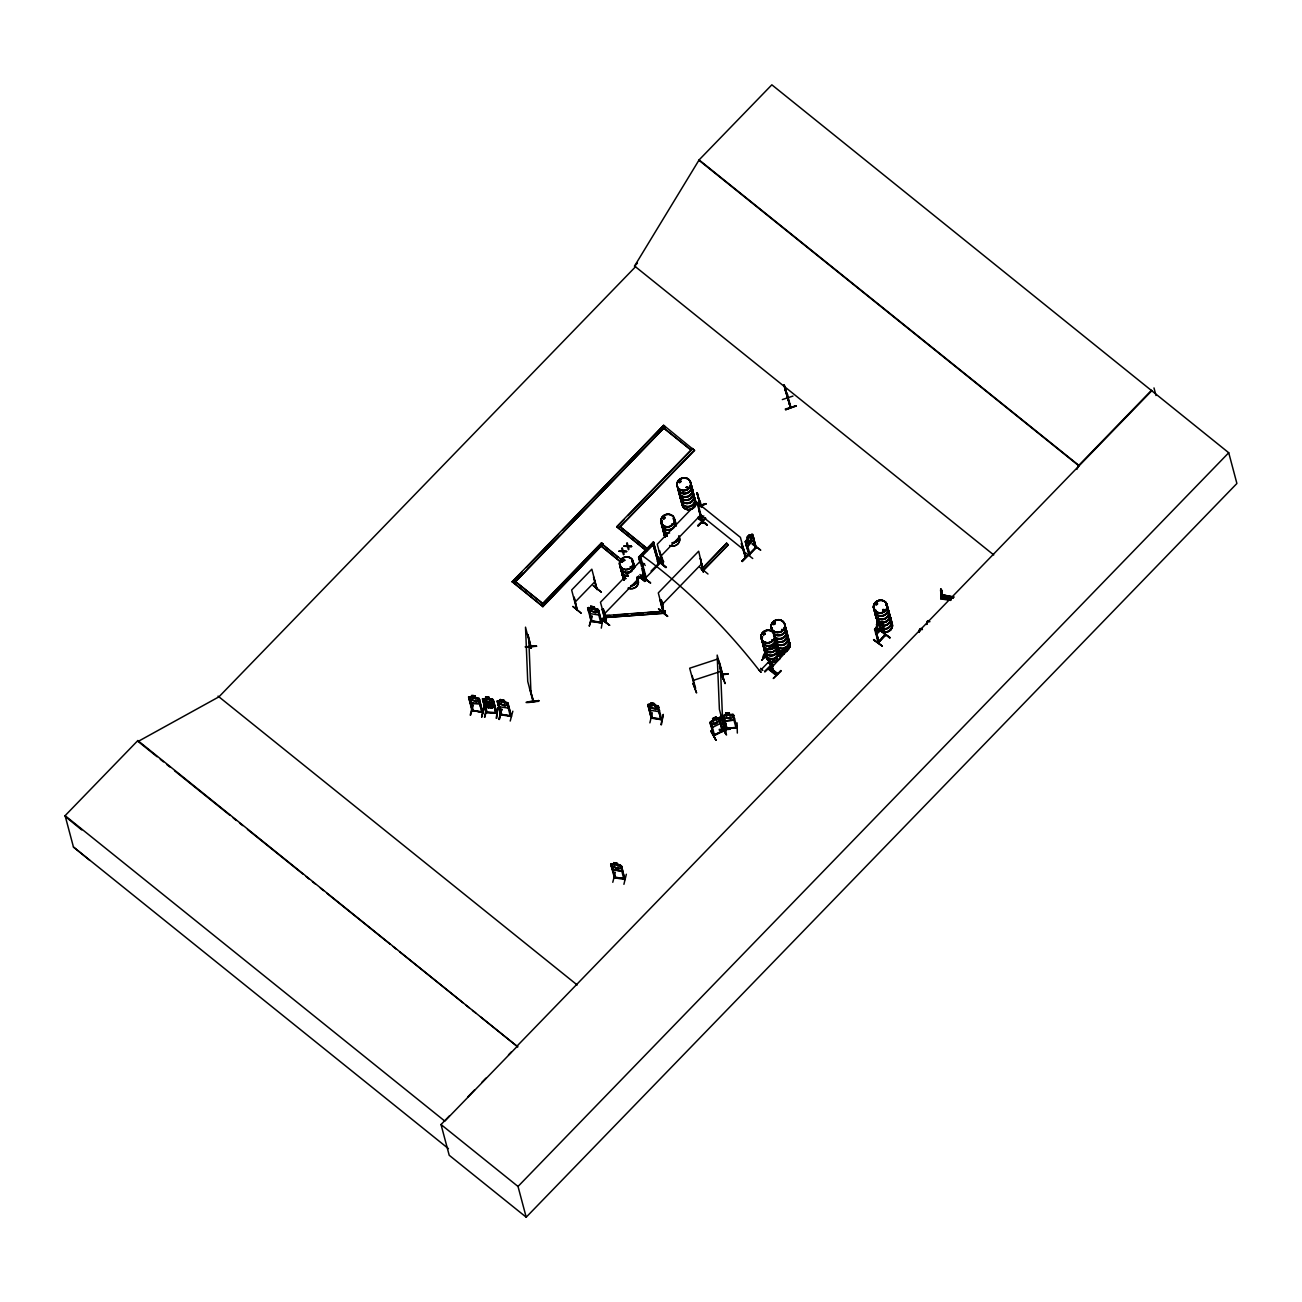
<?xml version="1.0" encoding="UTF-8"?>
<svg xmlns="http://www.w3.org/2000/svg" width="1302" height="1302" viewBox="0 0 1302 1302"><rect width="100%" height="100%" fill="white"/><g stroke="black" fill="none" stroke-linecap="round" stroke-linejoin="round"><path stroke-width="1.5" d="M536.522 646.15L525.341 647.013L536.473 646.02M728.16 674.078L722.415 674.745L722.48 675.868L722.301 674.29L728.143 673.687L722.187 674.517M941.574 595.665L941.265 597.26M942.013 596.397L941.737 595.03L954.154 597.081M942.013 596.186L940.89 595.828L953.341 597.602L941.183 596.251L941.281 595.34M713.773 735.451L714.619 734.898M701.941 521.614L702.706 523.062L698.865 509.847L702.234 523.062L702.657 521.939M744.939 556.475C745.786 551.527 735.728 529.296 745.769 557.142L740.415 537.384L696.879 502.377L702.624 522.997M953.243 598.025L941.313 595.925M940.76 592.915L942.322 597.846L941.004 594.33M942.16 597.813L941.802 590.603M942.322 597.846L941.948 590.164M950.623 600.417L940.809 598.887L941.639 595.144M941.004 597.846L950.672 600.124M532.957 701.143L532.827 699.695M533.429 701.013L529.686 687.961L533.381 701.241L533.267 699.679M722.87 674.908L722.854 675.836L717.174 655.085L719.388 709.33L724.644 729.201L724.417 727.655L725.1 728.241M724.482 728.29L721.324 715.888L725.035 729.169L724.986 727.785M694.845 687.456L695.561 688.237L692.143 675.526M722.724 678.261L723.033 679.253L723.098 678.147M622.486 560.983L622.177 560.853M630.152 566.614L631.226 567.086M657.347 560.837L657.201 561.129M657.543 561.667L657.494 561.52M663.906 516.845L664.883 517.122L664.492 518.391M665.062 517.61L663.109 518.163M672.141 523.713L671.441 524.364M680.8 481.317L679.156 480.943M688.384 488.006L687.651 488.152M687.57 487.729L687.716 487.469M771.891 639.673L772.363 640.356M773.486 622.958L774.104 623.837M772.167 640.242L772.818 640.096M773.486 623.316L774.462 623.837L774.853 622.682M775.211 623.658L774.56 622.454L774.836 623.495M781.705 629.761L782.844 629.94M782.697 629.989L781.997 629.24M875.839 603.461L876.653 604.34M875.823 603.64L877.336 603.803M884.253 610.622L885.067 610.475M753.191 540.493L753.533 538.1M875.562 633.407L876.897 634.09L882.658 628.003L882.854 625.709M882.593 628.02L882.935 625.627M483.351 701.534C483.302 697.156 496.485 701.745 492.433 700.85M495.151 706.53L484.311 705.456L482.472 698.686L486.134 712.487L487.143 712.471L483.807 699.825L482.814 699.727L486.899 712.568L495.688 712.568M491.668 706.742L492.075 708.255L488.478 707.832M483.53 702.868L485.239 704.431L493.653 705.228L494.369 703.829M485.174 704.48L493.653 705.228M485.923 698.588L482.586 698.832L492.026 699.011L489.552 698.8L491.391 699.5L492.14 702.331L490.659 703.373L485.158 701.697L484.409 698.881L486.069 698.539L485.532 696.961L489.161 697.286L489.438 698.946M484.523 717.223L486.688 706.856L485.044 717.011M486.004 711.543L487.192 712.129M489.129 697.4L485.662 697.14M493.198 699.662L496.941 713.35L495.737 713.301L496.876 712.552M496.746 718.281L497.771 707.849M940.825 598.839L941.021 597.878M530.728 647.029L530.825 647.94L531.216 646.801M724.482 727.72L724.514 728.99M701.257 506.738L697.27 493.637M787.889 397.631L787.84 399.079L787.385 397.549M920.107 628.801L919.407 630.184L919.896 629.045M926.878 624.114A2.49 0.879 -51.8 0 1 927.17 623.577L926.812 622.014L928.212 620.615M771.614 663.743L770.849 663.515M601.312 618.775L609.531 625.285M667.356 615.879C642.049 595.86 680.669 626.002 662.93 612.998M752.735 558.509L744.484 552.048M873.919 639.526L882.203 646.02L873.609 639.868M873.577 639.933L882.138 646.004M768.359 668.528L776.61 675.038L768.326 668.317M469.778 698.328L468.883 697.823L473.033 710.713L469.876 697.986M469.599 700.932L471.291 702.608M479.234 698.523L468.525 696.879L471.975 710.501L482.684 712.292L479.234 698.523L475.507 697.514L475.132 695.886C470.299 694.438 473.017 697.302 468.655 696.912M471.259 702.527C473 705.521 482.765 701.908 479.494 703.943L471.324 702.494M473.244 705.245L470.673 715.042M470.201 715.172L472.675 705.114M475.393 697.547L475.132 695.886M473.049 710.615L482.896 711.868M478.452 699.744L479.51 699.565L478.452 699.744C482.131 714.31 487.046 713.675 471.861 710.046M484.686 707.084L481.626 717.077L484.084 706.774M481.707 717.044L484.035 706.758M501.856 714.489L500.765 714.782L497.152 700.964L498.324 700.688M498.275 700.639L507.845 702.722L511.426 716.409L510.238 716.279L511.507 716.067L500.456 714.245L511.068 715.986M498.389 702.527L497.494 702.022L501.514 714.912L498.471 702.185M500.147 699.613L503.728 700.085L505.941 702.429L506.69 705.245L505.241 706.156L499.805 704.122L499.057 701.29L500.7 701.078L500.147 699.613L503.728 700.085L504.004 701.729M499.822 706.84L498.243 705.033L499.822 706.84L508.219 708.093L508.887 706.888M498.764 719.388L501.758 709.183L499.366 719.485M501.775 709.183L499.236 719.241M500.538 713.838L501.644 714.391M507.145 703.601L508.122 703.764L507.145 703.601L510.351 716.279M510.221 721.031L512.842 711.201M588.748 607.432L587.609 607.871L598.318 609.515L601.98 622.861C587.023 620.859 592.801 625.22 588.96 608.978L587.886 609.157L588.862 609.32L592.019 621.168M588.683 611.924L587.755 607.806M590.652 606.293L594.217 606.878L590.652 606.293L591.157 607.985M591.759 616.106L589.253 626.181L592.215 616.172M601.654 623.219L591.01 620.631M591.173 620.631L591.873 621.249M597.618 610.394L598.595 610.557L597.618 610.394L600.889 623.153L601.85 623.251L598.204 609.515M600.906 622.144L600.792 623.121L601.654 622.323M603.135 617.75L601.28 628.134M660.993 719.241L662.002 719.485L651.146 717.744L661.807 718.916L662.034 719.843L651.195 718.134L648.103 705.456L649.08 705.619L652.383 718.265L651.391 717.256M651.195 704.447C642.472 702.934 666.787 707.897 654.743 705.033C654.597 701.566 646.703 703.405 654.32 703.633M649.08 705.619L648.022 705.798M648.819 708.565L650.512 710.241M611.94 865.586L611.045 865.081L615.195 877.971L610.833 864.056M650.447 710.274L658.812 711.641L659.512 710.322M611.761 868.19L613.454 869.866L621.786 871.152L622.356 869.801M613.698 862.673L620.126 865.049L611.826 863.698L614.235 864.251L613.73 862.559L614.105 864.186L612.624 864.349L613.372 867.181L618.792 869.215L620.257 868.304L619.508 865.488L617.587 864.691M649.877 722.87L652.302 712.812M652.237 718.281L652.351 717.483M612.786 882.3L615.341 872.242M614.316 877.369L610.687 864.137L611.891 863.747M657.673 707.377L658.731 707.198L657.673 707.377L661.025 719.794L657.754 707.035M620.696 866.66L621.672 866.823L620.696 866.66L623.902 879.338L625.058 879.127M621.396 865.781L624.846 879.55L621.396 865.781L620.077 865.098M622.454 869.948L621.754 871.266L613.486 869.752L611.907 868.092M661.416 724.775L663.271 714.391L660.928 724.677M624.097 878.915L623.87 879.387M624.944 878.671L614.023 877.304M626.343 874.244L623.918 884.318M950.769 599.831L940.695 597.96L950.899 599.327M942.86 598.464L943.511 594.933L941.525 594.607L953.503 596.934M943.657 595.47L942.746 598.025M714.652 735.028C714.017 739.422 710.42 721.194 711.364 723.115M722.447 731.089L723.489 730.487L714.472 734.719M723.326 730.178L722.74 731.431M723.505 730.992L713.724 735.858L710.046 722.35L719.713 717.402L723.294 730.666M744.484 556.442L745.379 557.028M709.997 722.252L710.957 726.353L712.536 727.395L720.234 723.57L719.615 717.483M606.374 620.891L605.349 621.249M645.19 580.692L645.825 580.106M662.051 563.359L663.499 561.618L657.282 556.621M702.803 521.858L701.843 522.281M703.617 570.211L703.178 571.757L700.378 558.444L703.178 571.757L704.04 570.976M702.885 571.464L703.894 570.439L703.422 571.659M756.397 547.54L748.976 555.254L748.52 554.44M875.449 629.566L879.094 642.049L875.449 629.566L878.313 642.879L885.767 635.018M643.627 563.278L642.83 564.271M644.018 564.336L644.457 563.75M940.679 589.025L940.841 592.28M940.841 589.057L940.516 591.01M577.014 609.596L576.884 609.71M576.819 609.743L571.643 590.018L591.84 569.169L597.113 589.578L593.761 577.225M573.954 597.13L577.258 610.068L574.247 597.358M772.232 671.246L773.079 670.676L770.833 662.718L771.777 663.581M623.186 560.478L622.616 560.918M663.06 518.261L663.271 517.252M663.336 517.594L664.297 517.154M679.465 481.252L680.783 481.301M763.249 633.228L763.916 634.627M764.746 633.928L763.948 634.188M876.197 603.103L876.978 604.226M877.564 604.144L877.45 603.152M715.905 739.959L710.957 731.073M715.921 740.187L710.973 731.285M734.393 718.558L733.677 720.218L725.214 720.95L733.775 720.152L734.507 718.671M530.663 646.362L530.744 647.891L525.52 627.157L527.733 681.402L532.876 701.062M749.854 536.098L751.628 534.406L745.086 541.811M885.344 634.871L881.942 621.656L874.57 629.403L876.978 626.246M483.221 701.518L483.953 699.988M493.572 705.066L494.272 703.698M508.122 708.028L508.805 706.742M598.578 614.935L599.392 613.567L598.676 615L590.311 613.633L588.716 611.826M658.731 711.462L659.414 710.176M727.232 728.599L726.011 729.039L722.61 715.384M736.916 727.818L725.898 728.599M786.799 651.635L787.466 650.17L772.574 666.575M581.083 613.209L572.831 606.423L581.017 612.949M747.494 538.751L746.404 540.444L747.153 543.276L748.699 543.194L751.905 538.263L751.156 535.447L749.789 536.229M635.392 266.894L634.497 266.161L699.093 159.918L771.842 84.809L1228.73 452.754L1236.9 483.481L526.203 1217.191L449.206 1155.265L441.02 1124.537L449.467 1115.83M1076.868 469.387L1078.821 465.351L699.093 159.918M605.43 621.754L602.159 609.515C604.356 604.942 607.171 625.692 605.918 620.598M641.886 568.518L645.515 581.099L646.15 579.536L639.917 574.54M662.165 563.164L662.506 564.043L657.266 544.203L697.66 502.491L702.966 522.786M663.092 562.806L662.23 563.685L658.926 560.641M703.015 522.265L702.136 522.135M664.118 611.663C662.474 615.13 664.573 598.611 659.984 600.141L663.19 612.526M755.323 548.044L755.827 546.889M755.241 548.126L752.735 535.041L756.25 547.686M885.23 634.888L878.036 642.57L885.637 634.562M877.955 642.651L885.279 634.416M884.709 635.425L882.138 622.584L885.653 635.213M781.07 652.66L779.654 656.892L786.457 650.788L789.744 646.638L789.256 645.06L771.158 662.474M644.474 563.847L643.758 564.726M600.987 619.15L609.515 625.025M657.803 561.032L665.989 567.623L658.21 560.674M768.017 668.903L776.22 675.413M622.047 559.779L623.658 560.039M622.047 560.12L622.942 559.827M679.253 481.838L680.979 481.691A6.982 6.315 -14.9 0 0 679.514 482.879M623.284 560.625L623.105 559.697M623.512 560.706L622.161 561.162M663.939 516.715L662.946 518.033M664.297 518.05L664.443 517.008M763.558 633.065L764.469 633.114M763.672 634.448L764.99 633.081M773.307 622.812L774.755 622.34M764.941 634.302L765.104 633.293M775.129 623.577L773.779 624.016M776.61 657.071L785.594 647.094L769.987 663.597L772.249 671.539L770.426 663.532M726.907 728.632L726.239 728.567M732.733 715.612L733.742 715.53L732.733 715.612L736.151 728.339L736.004 727.33M735.89 727.444L735.907 728.257M736.118 727.785L737.013 727.818M877.971 624.553L877.971 624.488A6.966 6.315 -14.9 0 1 878.459 619.719M601.361 592.264L593.11 585.477L601.296 592.019M749.106 544.692L747.088 537.14L749.545 534.65L751.4 542.283M747.185 537.205L749.48 534.797M747.592 538.719L745.265 541.811L749.089 555.238M747.625 539.158L749.919 536.733M748.39 541.974L750.668 539.565M878.508 632.235L876.49 624.667L878.85 622.112L880.787 629.81M876.49 624.781L878.948 622.193M879.257 623.625L880.933 621.868M877.027 626.685L879.322 624.276M877.776 629.517L880.071 627.092M603.135 609.027L602.159 609.515M642.163 568.746L642.57 567.818M659.935 550.958C657.396 549.867 665.468 561.683 662.653 563.912M600.971 619.182L609.613 625.253M650.561 582.938L642.358 576.444M698.751 518.798L707.377 524.885L698.751 518.505M705.261 517.903L697.709 525.764L705.684 518.261M660.96 599.669L659.984 600.141M664.232 612.005L663.467 612.754L658.291 592.898L698.686 551.202L703.389 571.627M707.979 574.019L699.76 567.216M746.046 542.039C744.581 543.845 755.42 570.064 746.339 542.267M755.778 548.256L753.012 535.268M752.117 544.106L760.742 550.176L752.523 543.666M755.844 547.345L741.863 561.276L749.48 553.48M741.863 561.276L749.822 553.741M756.006 547.345L742.303 561.601M885.165 635.783L882.414 622.795M881.617 631.503L890.145 637.72L881.503 631.356M768.115 663.369L769.563 660.537M761.524 669.277L769.791 660.732M770.198 663.857L773.03 672.027L771.028 662.116L771.842 661.676M770.035 663.727L783.755 649.519M770.328 663.874L771.175 662.995M770.556 664.053L771.402 663.174M771.744 663.45L770.93 664.443L769.987 663.597M785.48 647.11L786.522 646.638L786.799 647.826L789.354 645.125M764.99 671.881L772.558 663.89M772.623 664.15L764.632 671.62L772.509 663.857M772.509 666.51L772.916 665.436M780.809 670.497L773.258 678.521L781.249 671.018M89.854 860.427L73.449 847.032L65.1 815.67L137.849 740.561L517.822 1046.889L480.471 1016.846M993.735 554.929L634.611 266.064L637.427 263.15M541.079 605.235L512.191 581.701L663.662 425.298L694.536 450.508L618.499 528.124L619.98 526.61L647.957 549.118M512.288 582.075L522.102 571.936M526.317 567.607L558.574 534.292M562.789 529.947L663.662 425.298M542.853 606.699L541.176 605.039L601.475 542.788L603.07 544.057L542.853 606.699L540.981 604.86L542.446 603.331L515.25 581.457L542.446 603.331M646.589 551.023L616.725 526.659L692.469 448.458L694.536 450.508M616.839 527.131L623.853 519.889M628.069 515.543L692.566 448.848M542.674 603.982L600.173 544.61M542.755 606.325L603.07 544.057M618.596 528.514L694.405 450.036M619.134 551.088L622.437 550.827L619.134 551.088L622.568 551.543L623.512 554.798M622.275 547.833L623.235 551.137L626.62 551.592L623.235 551.137M624.049 546.01L627.352 545.766L624.049 546.01L627.483 546.466L628.427 549.737M627.19 542.755L628.15 546.059L631.535 546.514L628.15 546.059M574.898 602.305L595.112 581.457M626.555 551.332L623.365 551.836M631.535 546.514L628.215 546.514L631.47 546.27M640.047 562.806L638.55 557.158L653.36 541.876L659.219 562.838L653.36 541.876M640.405 563.082L638.908 557.451L653.718 542.153M653.555 542.478L639.119 557.37L641.609 566.712M640.063 557.028L652.872 543.78L658.796 564.498L646.117 577.421L645.401 576.851M603.737 614.56L644.132 572.864M660.537 556.491L700.932 514.778M644.604 577.925L642.407 570.618M643.042 574.084L644.051 577.844L645.483 577.014M641.577 576.168L646.248 579.927L644.767 581.441L646.15 579.536M662.034 563.131L663.499 561.618M661.562 605.202L701.957 563.489M701.371 569.234L726.63 543.162L728.306 544.822L703.064 570.894L701.485 569.625L702.966 570.504L728.306 544.822M701.485 569.625L726.63 543.162M1078.821 465.351L1151.57 390.242M467.727 1096.968L474.758 1089.709M481.789 1082.45L486.004 1078.105M508.496 1054.88L511.312 1051.983M516.927 1046.173L1151.733 390.812M517.578 1045.994L444.828 1121.103L65.1 815.67M526.203 1217.191L518.017 1186.464L1228.73 452.754M645.401 577.111L640.096 556.898L652.79 543.976L658.796 564.498M646.117 577.421L640.812 557.484L653.49 544.562M642.439 564.922L642.683 565.296M645.141 565.491L645.255 565.214M651.049 571.106L659.219 562.838M940.907 588.911L941.379 590.05M927.463 620.989L928.489 620.615L928.717 621.738A2.49 0.879 -51.8 0 1 929.791 621.754A2.49 0.879 -51.8 0 0 929.221 621.624M759.099 670.221L760.97 672.141L759.099 670.221A310.804 149.958 50.9 0 0 640.942 554.685M495.72 712.373L492.612 700.606M695.48 688.221L694.829 687.407M777.538 660.439L780.061 658.405M777.473 660.553L776.513 656.989L777.571 660.635L780.061 658.47M602.842 608.815L606.195 621.021M749.138 553.871L749.594 554.147M679.318 480.715L681.19 481.268M687.684 488.071L688.546 488.104M663.223 517.057L664.427 516.813M714.554 735.5L714.293 734.621M723.294 730.601L713.561 735.549M472.089 709.639L473.244 710.29L472.056 710.078M600.808 622.21L592.247 620.956M500.765 714.31L497.283 701.013M614.088 876.897L615.081 877.906M624.814 879.485L614.332 877.792M707.002 525.194L698.686 518.538M642.342 576.428L650.577 582.954L641.951 576.884M889.787 638.045L881.454 631.389M770.882 663.043L772.916 672.044M769.336 667.519L777.44 673.883M769.645 667.194L777.831 673.736M777.44 673.883L769.205 667.373M702.364 522.916L699.955 515.185M606 621.152L605.772 621.575M605.837 621.982L600.466 602.273L640.861 560.576L646.117 580.48M878.443 642.749L874.57 629.273M879.192 623.772L880.543 622.974L881.291 625.806L878.101 630.721L876.555 630.803L875.807 627.987L876.881 626.295M722.48 715.482L733.433 714.505L737.144 728.16L736.899 727.281L727.151 728.274M137.849 740.561L138.093 741.456L218.948 696.83L635.49 266.78L634.611 266.064M727.134 729.055L723.847 716.312L722.854 716.393L723.863 716.67L727.021 729.071L726.972 728.127M716.344 718.59L715.888 716.979L712.617 718.606L713.073 720.218L711.641 721.438L712.389 724.254L714.342 724.661L717.402 723.131L718.72 721.113L717.972 718.281L716.198 718.606M715.937 717.077L712.617 718.606L713.187 720.218L711.006 721.308M719.713 717.402L716.246 718.704L715.888 716.979M722.496 731.496L719.16 718.834L720.071 718.395L719.339 719.143L722.756 731.48M721.064 726.321L726.549 734.979L721.194 726.223M597.081 589.529L597.016 588.439M876.311 602.81L875.709 604.291L877.336 604.274A6.966 6.315 -14.9 0 0 876.034 605.267M729.527 714.424L729.234 712.731L725.588 713.138L726.125 714.7L724.433 715.237L725.181 718.053L730.731 718.85L732.245 717.5L731.48 714.668L729.527 714.31M719.55 666.543L722.887 679.188M692.99 683.469L696.586 692.957L693.006 683.436M722.708 678.391L723.473 679.042L718.053 658.91L689.669 668.219L695.122 688.335M721.699 673.769L725.068 683.615L722.024 673.899M692.941 680.507L721.324 671.197M751.514 534.422L752.54 534.113L755.876 547.377M880.998 622.03L881.861 621.754M785.35 389.282L783.934 384.985L790.509 407.689L784.276 385.815M784.911 386.58L784.813 387.784M785.773 391.137L787.58 395.173L786.506 392.813M785.822 391.495L790.477 407.591M792.983 396.068L782.339 399.568M785.285 409.056L796.01 405.817M796.075 406.061L785.497 409.788L795.994 405.752M698.035 496.957L697.042 492.774L698.344 497.104M697.091 493.279L701.094 506.641M697.53 494.516L697.644 493.523M698.002 496.859L698.718 499.382M698.816 499.317L700.981 506.69M700.313 502.133C696.196 491.928 700.883 505.371 700.313 502.133L701.713 507.406M705.879 503.597L698.735 505.778L705.977 503.874L700.509 505.827M698.832 506.055L706.01 504.02M698.279 516.878L701.843 515.755M703.861 515.983L698.507 517.61L701.908 515.999M648.949 704.138L647.745 704.512L651.293 718.102M736.916 728.225L725.995 728.241M725.67 723.538L725.605 734.002L725.686 723.749M491.538 706.677L493.214 706.335L492.465 703.503L486.964 701.843L485.467 702.901L488.462 707.93M876.295 602.793L877.125 602.826M472.105 696.879L470.461 697.091L471.21 699.923L476.63 701.973L478.094 701.046L477.346 698.23L475.425 697.433M651.325 704.512L649.682 704.724L650.43 707.556L655.85 709.606L657.315 708.679L654.353 703.519M527.896 634.595L531.216 647.908L527.896 634.595L527.945 635.506M525.373 646.72L536.538 646.313M719.534 662.523L722.968 675.608M538.686 700.59L527.635 701.843M538.751 700.834C515.527 702.673 529.556 703.65 538.686 700.525M527.652 702.25L538.768 701.306M719.306 730.227L730.422 729.234M730.406 728.697L719.209 729.397M665.159 610.768L665.338 613.128L605.886 617.473L605.804 615.504L665.257 611.143M609.873 615.569L605.804 615.504M613.828 615.244L627.678 614.153M631.633 613.828L643.497 612.884M647.452 612.575L659.317 611.615M605.886 617.473L665.338 613.128M725.719 713.187L729.136 712.91M737.078 722.854L737.339 733.075M482.57 712.227L479.12 698.523M661.79 719.86L658.34 706.156M489.161 703.747L491.944 702.624L490.024 704.203L492.791 706.091L489.324 704.496L486.72 705.619L488.527 704.089L485.662 702.136L489.08 703.894M488.185 706.27L484.442 705.44M493.963 706.774L491.554 706.563L492.075 708.255M486.02 711.999L496.843 712.943M486.069 712.422L496.827 713.333L493.181 699.776M624.114 546.27L627.483 546.466M619.199 551.332L622.568 551.543M953.389 597.439L941.525 594.607M940.695 597.96L950.802 599.538M475.1 696L471.536 695.414L472.073 696.993M500.765 714.782L511.279 716.491L507.731 702.722M613.828 862.738L617.294 863.145L617.555 864.788M615.325 877.222L624.83 878.655M497.917 708.076L496.16 718.248M622.389 561.341L621.624 560.397M732.082 714.212L733.319 714.635M481.626 711.641L478.534 699.402M771.516 662.832L772.102 661.562M722.691 674.257L722.854 675.738M531.037 646.329L531.216 647.81M746.176 545.863L747.494 546.563L753.174 540.411M744.972 556.084L745.281 557.386M492.026 699.011L493.295 699.776L491.977 699.06M771.093 662.1L773.648 671.132M596.983 608.945L598.188 609.629M705.554 518.147L698.165 526.138M711.071 726.288L712.601 727.297M926.764 622.389L927.17 623.577M922.434 629.55A2.49 0.879 -51.8 0 0 921.377 629.533L921.263 629.452A2.49 0.879 -51.8 0 1 922.321 629.452M919.7 631.291L919.586 631.21A2.49 0.879 -51.8 0 0 919.082 632.219A2.49 0.879 -51.8 0 1 919.7 631.291L919.293 630.103M658.08 560.495L666.412 567.184M787.271 649.21L787.466 650.3M772.037 662.295L772.932 665.778M699.239 160.488L1078.984 465.921M700.15 514.664L743.686 549.672M646.508 548.24L619.98 526.61M657.38 556.996L663.597 561.992M616.725 526.659L646.476 550.632M659.024 561.016L662.132 563.522M603.168 544.448L601.475 542.788M621.266 559.534L602.614 544.529L618.271 557.419M619.801 561.048L601.15 546.043L619.898 561.439M638.452 576.054L644.669 581.05M638.55 576.444L644.767 581.441M512.191 581.701L540.981 604.86M218.052 696.114L577.177 984.963M138.093 741.456L157.103 756.755M160.276 759.31L163.45 761.849M166.623 764.404L169.797 766.959M174.549 770.784L230.031 815.41M233.188 817.949L236.362 820.504M239.535 823.059L242.709 825.598M247.461 829.423L302.943 874.049M306.116 876.604L309.274 879.159M312.447 881.698L315.621 884.253M320.373 888.078L323.547 890.633M326.721 893.172L390.128 944.178M393.285 946.733L396.459 949.272M399.633 951.827L463.04 1002.817M466.214 1005.372L469.371 1007.927M472.545 1010.466L475.718 1013.021M441.02 1124.537L518.017 1186.464M73.449 847.032L448.441 1148.641M65.344 816.566L81.749 829.944M725.295 720.885L723.57 719.534L722.48 715.368M492.368 700.785L494.06 702.462M679.384 482.114L679.318 481.268M790.412 407.656L784.65 385.701M710.99 731.04L716.002 740.203M697.449 494.516L697.807 495.606M628.215 546.514L628.996 549.135M623.3 551.592L624.081 554.213M626.62 543.357L627.418 546.01M621.705 548.419L622.502 551.088M785.741 390.746L786.359 392.83M785.204 389.51L786.017 392.309M698.197 497.348L699.011 500.147M1153.979 387.915L1155.997 395.531M941.102 595.307L941.346 596.202M920.953 628.345L921.377 629.533M878.443 622.942L876.962 624.488M787.319 394.311L790.884 407.347M784.048 384.953L787.84 399.079M788.849 645.873L788.263 647.631L788.019 646.72M786.441 646.752L787.368 650.235M783.137 649.438L784.374 653.995M749.041 535.399L747.576 536.961M741.652 544.269L745.053 556.572M697.042 492.774L700.509 506.039M728.583 713.105L726.402 713.268M711.185 722.805L714.586 735.549M660.098 552.422L663.206 563.392M661.562 602.826L663.825 611.777M653.718 703.698L651.586 703.357M650.788 702.934L651.293 704.626M593.484 576.998L596.723 589.318M594.217 606.878L597.179 612.038L595.714 612.965L590.294 610.915L589.546 608.083L591.189 607.871L590.783 606.358M593.582 607.058L591.45 606.716M587.641 607.757L591.238 621.575M616.66 863.324L614.528 862.982M612.038 865.244L615.325 877.89M503.109 700.264L500.961 699.923M500.18 699.5L500.684 701.192M492.563 700.964L495.916 713.366M488.51 697.53L486.346 697.335M474.498 696.065L472.366 695.724M468.671 696.814L472.154 710.111M721.715 715.856L721.373 716.8L721.324 715.888M530.06 687.928L529.719 688.872L529.686 687.961M720.429 667.373L722.659 721.617M528.791 639.445L531.004 693.689M673.362 518.749A7.08 6.412 -14.9 0 1 674.127 527.391A7.08 6.412 -14.9 0 1 664.752 529.279A7.08 6.412 -14.9 0 1 662.344 520.963M673.346 519.01A6.966 6.315 -14.9 0 1 674.745 526.578M670.66 529.865A6.966 6.315 -14.9 0 1 661.872 522.786M673.313 518.57A7.08 6.412 -14.9 0 1 674.078 527.212A7.08 6.412 -14.9 0 1 664.704 529.1A7.08 6.412 -14.9 0 1 662.295 520.784M663.369 519.368A7.08 6.412 -14.9 0 1 664.785 518.229A6.966 6.315 -14.9 0 0 663.385 519.238M674.338 519.677A6.966 6.315 -14.9 0 1 669.635 529.523A6.966 6.315 -14.9 0 1 661.709 522.216M669.635 533.039A6.966 6.315 -14.9 0 1 662.62 525.601M675.25 523.062A6.966 6.315 -14.9 0 1 676.308 526.154M667.975 533.527A6.966 6.315 -14.9 0 1 663.402 524.592M675.396 523.632A6.966 6.315 -14.9 0 1 676.145 525.097M667.91 533.446A7.08 6.412 -14.9 0 1 662.604 525.959M675.429 523.371A7.08 6.412 -14.9 0 1 676.21 524.869M666.998 535.692A6.966 6.315 -14.9 0 1 663.304 530.484A6.998 6.331 -14.9 0 0 666.998 535.773A6.998 6.331 -14.9 0 1 663.336 530.695M667.047 535.871A6.966 6.315 -14.9 0 1 663.353 530.663M664.573 535.724A6.966 6.315 -14.9 0 1 664.443 532.453M665.127 536.88A7.08 6.412 -14.9 0 1 664.866 530.451A6.966 6.315 -14.9 0 0 665.176 536.619M667.129 536.18A6.966 6.315 -14.9 0 1 663.434 530.988M665.176 537.059A7.08 6.412 -14.9 0 1 664.915 530.63M678.863 537.693A7.08 6.412 -14.9 0 1 672.255 542.999M678.7 537.482A6.966 6.315 -14.9 0 1 672.206 542.706M679.074 536.18A7.08 6.412 -14.9 0 1 672.304 543.178A6.966 6.315 -14.9 0 0 679.026 536.391M886.89 608.441A6.966 6.315 -14.9 0 1 884.204 619.28A6.966 6.315 -14.9 0 1 875.416 612.2M886.906 608.164A7.08 6.412 -14.9 0 1 887.671 616.822A7.08 6.412 -14.9 0 1 878.297 618.71A7.08 6.412 -14.9 0 1 875.888 610.378M876.116 614.853A6.966 6.315 -14.9 0 0 884.025 622.161A6.966 6.315 -14.9 0 0 888.745 612.314A6.998 6.331 -14.9 0 1 884.058 622.258A6.966 6.315 -14.9 0 1 876.165 615.032A6.998 6.331 -14.9 0 0 884.058 622.258A6.966 6.315 -14.9 0 0 888.794 612.493A6.998 6.331 -14.9 0 1 884.123 622.502A6.998 6.331 -14.9 0 1 876.181 615.179M886.109 610.199A6.966 6.315 -14.9 0 0 882.61 609.629A6.998 6.331 -14.9 0 1 886.141 610.247A6.966 6.315 -14.9 0 0 882.658 609.808A6.998 6.331 -14.9 0 1 886.206 610.492M886.011 604.779A7.08 6.412 -14.9 0 1 883.293 615.781A7.08 6.412 -14.9 0 1 874.342 608.604M885.978 605.056A6.966 6.315 -14.9 0 1 884.156 615.553A6.966 6.315 -14.9 0 1 874.342 610.475M886.857 607.985A7.08 6.412 -14.9 0 1 887.622 616.643A7.08 6.412 -14.9 0 1 878.248 618.531A7.08 6.412 -14.9 0 1 875.839 610.215A6.966 6.315 -14.9 0 0 878.248 618.238A6.966 6.315 -14.9 0 0 887.492 616.383A6.966 6.315 -14.9 0 0 886.727 607.871M885.832 604.486A6.966 6.315 -14.9 0 1 883.163 615.325A6.966 6.315 -14.9 0 1 874.358 608.246M889.461 618.108A6.966 6.315 -14.9 0 1 881.503 628.736M877.808 623.528A6.966 6.315 -14.9 0 1 877.987 621.868M889.429 617.653A7.08 6.412 -14.9 0 1 881.356 628.459M877.906 624.814A7.08 6.412 -14.9 0 1 878.411 619.866M888.582 614.446A7.08 6.412 -14.9 0 1 882.219 625.741A6.966 6.315 -14.9 0 0 889.705 615.944M877.825 623.088A7.08 6.412 -14.9 0 1 876.913 618.271M888.534 614.267A7.08 6.412 -14.9 0 1 882.17 625.578M878.948 624.163A7.08 6.412 -14.9 0 1 876.881 618.092M888.403 614.153A6.966 6.315 -14.9 0 1 882.138 625.269M878.964 623.886A6.966 6.315 -14.9 0 1 876.93 617.913M877.971 623.235A6.966 6.315 -14.9 0 1 876.913 620.143M890.454 618.759A6.966 6.315 -14.9 0 1 881.356 628.166M888.875 612.819A6.966 6.315 -14.9 0 1 884.172 622.665A6.966 6.315 -14.9 0 1 876.246 615.358M891.317 621.982A6.966 6.315 -14.9 0 1 889.136 630.835A6.966 6.315 -14.9 0 1 879.582 629.273M880.787 630.673A6.966 6.315 -14.9 0 0 891.365 622.161A6.998 6.331 -14.9 0 1 880.77 630.705A6.998 6.331 -14.9 0 0 891.349 622.047M926.552 624.504A2.49 0.879 -51.8 0 1 927.057 623.495M775.178 641.219A6.966 6.315 -14.9 0 1 772.493 652.058A6.966 6.315 -14.9 0 1 763.704 644.978A6.998 6.331 -14.9 0 0 772.477 651.976A6.998 6.331 -14.9 0 0 775.162 641.089A6.949 6.282 -14.9 0 1 772.444 651.846A6.949 6.282 -14.9 0 1 763.672 644.799M773.534 634.709A7.08 6.412 -14.9 0 1 774.316 643.367A7.08 6.412 -14.9 0 1 764.925 645.255A7.08 6.412 -14.9 0 1 762.516 636.922M773.518 634.985A6.966 6.315 -14.9 0 1 770.849 645.825A6.966 6.315 -14.9 0 1 762.044 638.745M774.527 635.636A6.966 6.315 -14.9 0 1 768.912 645.613A6.966 6.315 -14.9 0 1 762.516 636.597M763.574 635.197A6.966 6.315 -14.9 0 1 764.958 634.074M775.422 639.038A6.966 6.315 -14.9 0 1 771.598 648.656A6.966 6.315 -14.9 0 1 762.63 643.221M775.569 639.607A6.966 6.315 -14.9 0 1 770.865 649.454A6.966 6.315 -14.9 0 1 762.939 642.146M775.618 639.347A7.08 6.412 -14.9 0 1 770.833 649.356A7.08 6.412 -14.9 0 1 762.793 641.919A7.08 6.412 -14.9 0 0 770.784 649.177A7.08 6.412 -14.9 0 0 775.569 639.168M779.654 653.588A6.966 6.315 -14.9 0 0 777.75 650.886A6.998 6.331 -14.9 0 1 779.654 653.458A6.949 6.282 -14.9 0 0 777.668 650.707A6.998 6.331 -14.9 0 1 779.686 653.571M778.043 659.626A6.949 6.282 -14.9 0 1 766.26 654.45M766.211 654.532A6.998 6.331 -14.9 0 0 778.108 659.74A6.966 6.315 -14.9 0 1 766.276 654.646A6.998 6.331 -14.9 0 0 778.124 659.854M764.453 648.201A7.08 6.412 -14.9 0 0 773.388 655.394A6.966 6.315 -14.9 0 0 776.09 644.653M764.616 648.412A6.966 6.315 -14.9 0 0 773.421 655.492A7.08 6.412 -14.9 0 0 776.106 644.376A7.08 6.412 -14.9 0 1 773.355 655.215A7.08 6.412 -14.9 0 1 764.404 648.022M775.243 641.544A6.949 6.282 -14.9 0 1 773.421 652.009A6.949 6.282 -14.9 0 1 763.639 646.948M777.994 648.705A6.966 6.315 -14.9 0 1 774.169 658.307A6.966 6.315 -14.9 0 1 765.202 652.888M777.099 645.304A6.966 6.315 -14.9 0 1 772.379 655.15A6.966 6.315 -14.9 0 1 764.469 647.843M778.14 649.259A6.966 6.315 -14.9 0 1 779.035 654.011M777.359 656.989A6.966 6.315 -14.9 0 1 765.348 653.458M778.189 649.014A7.08 6.412 -14.9 0 1 774.299 658.779A7.08 6.412 -14.9 0 1 765.185 653.278M784.911 625.465A6.966 6.315 -14.9 0 1 774.755 631.763A6.966 6.315 -14.9 0 1 774.299 620.81A6.998 6.331 -14.9 0 1 784.943 625.465A6.998 6.331 -14.9 0 1 774.739 631.812A6.998 6.331 -14.9 0 1 774.299 620.794A6.966 6.315 -14.9 0 1 784.911 625.465A7.08 6.412 -14.9 0 1 779.979 635.36A7.08 6.412 -14.9 0 1 771.94 627.938M785.204 630.624A6.949 6.282 -14.9 0 1 785.562 639.542A6.949 6.282 -14.9 0 1 775.813 640.307M773.779 635.897A6.966 6.315 -14.9 0 0 784.081 636.938A6.966 6.315 -14.9 0 0 784.374 627.385A7.08 6.412 -14.9 0 1 784.195 637.215A7.08 6.412 -14.9 0 1 773.746 636.141M784.618 625.22A6.966 6.315 -14.9 0 1 779.914 635.067A6.966 6.315 -14.9 0 1 771.988 627.759M773.665 624.765A6.966 6.315 -14.9 0 1 775.064 623.658M784.764 625.79A6.966 6.315 -14.9 0 1 774.185 634.302M772.281 631.6A6.966 6.315 -14.9 0 1 772.151 628.329M785.676 629.175A6.966 6.315 -14.9 0 1 775.081 637.687M785.708 628.915A7.08 6.412 -14.9 0 1 774.967 637.573M787.092 637.622A6.966 6.315 -14.9 0 1 786.066 647.696M784.422 648.461A6.966 6.315 -14.9 0 1 777.652 647.354M787.059 637.166A7.08 6.412 -14.9 0 1 786.766 646.882A7.08 6.412 -14.9 0 1 776.317 645.808M785.155 651.195A6.998 6.331 -14.9 0 0 787.84 640.324A6.966 6.315 -14.9 0 1 785.171 651.309M783.397 651.667A6.966 6.315 -14.9 0 1 778.417 650.203A6.998 6.331 -14.9 0 0 783.365 651.57A6.998 6.331 -14.9 0 1 778.401 650.219M787.775 640.291A6.949 6.282 -14.9 0 1 785.106 651.081M783.332 651.439A6.949 6.282 -14.9 0 1 778.384 649.975M786.945 637.052A6.966 6.315 -14.9 0 1 786.652 646.606A6.966 6.315 -14.9 0 1 776.35 645.564M785.334 631.128A6.949 6.282 -14.9 0 1 785.708 640.047A6.949 6.282 -14.9 0 1 775.943 640.812M787.856 640.438A6.998 6.331 -14.9 0 1 785.187 651.325M787.189 634.888A6.966 6.315 -14.9 0 1 776.61 643.4M787.336 635.441A6.966 6.315 -14.9 0 1 776.757 643.953A7.08 6.412 -14.9 0 0 787.385 635.197M787.336 635.018A7.08 6.412 -14.9 0 1 776.578 643.66M626.636 576.216A6.966 6.315 -14.9 0 1 621.428 568.86M632.902 565.084A6.966 6.315 -14.9 0 1 634.058 566.321M628.345 576.021A7.08 6.412 -14.9 0 1 621.217 568.469M632.87 564.645A7.08 6.412 -14.9 0 1 634.806 567.379M632.023 561.422A7.08 6.412 -14.9 0 1 633.456 569.104A7.08 6.412 -14.9 0 0 631.975 561.243M632.398 570.52A7.08 6.412 -14.9 0 1 620.37 565.247A7.08 6.412 -14.9 0 0 632.349 570.341M622.063 562.22A7.08 6.412 -14.9 0 1 623.479 561.081M631.991 561.699A6.966 6.315 -14.9 0 1 634.041 567.672M630.965 571.773A6.966 6.315 -14.9 0 1 620.354 567.119M622.014 562.041A7.08 6.412 -14.9 0 1 625.106 560.12A6.966 6.315 -14.9 0 0 622.047 561.911M631.844 561.129A6.966 6.315 -14.9 0 1 629.175 571.969A6.966 6.315 -14.9 0 1 620.37 564.889M628.296 575.728A6.966 6.315 -14.9 0 1 621.282 568.29M633.895 565.752A6.966 6.315 -14.9 0 1 634.66 567.216M622.128 571.497A6.966 6.315 -14.9 0 0 625.644 578.365A6.998 6.331 -14.9 0 1 622.128 571.578A6.966 6.315 -14.9 0 0 625.709 578.576M622.193 571.822A6.998 6.331 -14.9 0 0 625.725 578.723A6.966 6.315 -14.9 0 1 622.258 572.001M623.983 579.878A6.966 6.315 -14.9 0 1 623.088 575.126M637.378 577.453A6.966 6.315 -14.9 0 1 631.014 585.949A7.08 6.412 -14.9 0 0 637.427 577.225M623.837 580.171A6.966 6.315 -14.9 0 1 624.635 576.932M623.658 579.992A7.08 6.412 -14.9 0 1 624.472 576.705M637.378 577.046A7.08 6.412 -14.9 0 1 630.917 585.688M623.625 579.813A7.08 6.412 -14.9 0 1 623.788 578.137M637.231 576.884A6.966 6.315 -14.9 0 1 632.642 585.021M623.853 577.958A6.966 6.315 -14.9 0 0 623.674 579.602A7.08 6.412 -14.9 0 1 622.893 574.735M623.837 579.309A6.966 6.315 -14.9 0 1 622.942 574.556M623.837 579.732A7.08 6.412 -14.9 0 1 622.942 574.914M637.329 578.625A6.966 6.315 -14.9 0 1 628.215 588.032M637.41 578.804A6.998 6.331 -14.9 0 1 628.264 588.244M690.385 486.053A6.982 6.315 -14.9 0 1 687.7 496.925A6.982 6.315 -14.9 0 1 678.879 489.829M690.402 485.792A7.08 6.412 -14.9 0 1 687.684 496.811A7.08 6.412 -14.9 0 1 678.733 489.617M692.208 489.959A6.949 6.282 -14.9 0 1 687.521 499.756A6.949 6.282 -14.9 0 1 679.628 492.482M686.105 487.273A6.949 6.282 -14.9 0 1 689.588 487.843M692.338 490.252A6.998 6.331 -14.9 0 1 687.619 500.147A6.998 6.331 -14.9 0 1 679.66 492.807A6.982 6.315 -14.9 0 0 687.57 499.984A6.982 6.315 -14.9 0 0 692.29 490.122M686.187 487.55A6.998 6.331 -14.9 0 1 689.702 488.136A6.982 6.315 -14.9 0 0 686.154 487.42M690.223 485.483A6.982 6.315 -14.9 0 1 687.554 496.355A6.982 6.315 -14.9 0 1 678.733 489.259M690.353 485.613A7.08 6.412 -14.9 0 1 687.635 496.632A7.08 6.412 -14.9 0 1 678.7 489.438M690.483 483.319A6.982 6.315 -14.9 0 1 686.642 492.953A6.982 6.315 -14.9 0 1 677.658 487.534M690.63 483.888A6.982 6.315 -14.9 0 1 686.805 493.523A6.982 6.315 -14.9 0 1 677.821 488.104M677.626 487.729A7.08 6.412 -14.9 0 0 686.724 493.246A7.08 6.412 -14.9 0 0 690.662 483.644A7.08 6.412 -14.9 0 1 686.724 493.246A7.08 6.412 -14.9 0 1 677.658 487.908M692.957 495.72A6.982 6.315 -14.9 0 1 690.272 506.592A6.982 6.315 -14.9 0 1 681.451 499.496M692.973 495.46A7.08 6.412 -14.9 0 1 693.738 504.118A7.08 6.412 -14.9 0 1 684.364 505.99A7.08 6.412 -14.9 0 1 681.955 497.673M692.062 492.075A7.08 6.412 -14.9 0 1 690.206 502.735A7.08 6.412 -14.9 0 1 680.23 497.576M692.81 495.151A6.982 6.315 -14.9 0 1 690.125 506.022A6.982 6.315 -14.9 0 1 681.304 498.926M692.013 491.896A7.08 6.412 -14.9 0 1 689.295 502.914A7.08 6.412 -14.9 0 1 680.36 495.72M691.899 491.765A6.982 6.315 -14.9 0 1 690.076 502.295A6.982 6.315 -14.9 0 1 680.23 497.201M693.201 493.556A6.982 6.315 -14.9 0 1 689.376 503.19A6.982 6.315 -14.9 0 1 680.393 497.771M694.78 499.626A6.949 6.282 -14.9 0 1 690.093 509.424A6.949 6.282 -14.9 0 1 682.199 502.149M692.355 490.463A6.966 6.298 -14.9 0 1 687.651 500.293A6.966 6.298 -14.9 0 1 679.758 492.986M692.68 508.659A6.982 6.315 -14.9 0 1 682.215 502.328A6.998 6.331 -14.9 0 0 692.664 508.561A6.998 6.331 -14.9 0 1 682.199 502.328M694.845 499.675A6.998 6.331 -14.9 0 1 694.047 507.438M764.73 657.103L761.67 660.277L762.712 659.186A9.407 3.336 -51.4 0 1 768.034 648.721A9.407 3.336 -51.4 0 1 775.406 646.004L776.448 644.913L773.209 648.298L774.251 647.208A7.861 2.783 -51.4 0 0 768.099 649.47A7.861 2.783 -51.4 0 0 763.672 658.194L764.73 657.103M699.369 509.733L698.979 510.677L699.369 509.733M785.887 648.624L781.265 653.425L781.639 654.825L786.262 650.023L785.887 648.624M665.257 426.584L513.883 583.361L665.257 426.584M760.661 668.463L762.647 670.4L760.661 668.463M715.319 717.614L713.48 719.095L715.319 717.614M716.328 719.095L713.268 720.624L714.017 723.44L717.077 721.926L716.328 719.095M785.122 389.005L785.708 391.528L785.122 389.005M729.657 714.814L726.256 715.091L727.004 717.907L730.406 717.63L729.657 714.814M490.659 703.357L487.273 703.064L488.038 705.879L491.407 706.172L490.659 703.357M491.147 707.377L488.966 707.198L491.147 707.377M489.585 699.337L486.216 699.044L486.964 701.859L490.333 702.169L489.585 699.337M594.64 608.929L591.32 608.376L592.068 611.208L595.388 611.745L594.64 608.929M654.776 705.57L651.456 705.017L652.204 707.849L655.524 708.386L654.776 705.57M504.167 702.136L500.847 701.583L501.595 704.415L504.916 704.952L504.167 702.136M475.555 697.937L472.235 697.384L472.984 700.216L476.304 700.753L475.555 697.937M617.718 865.195L614.398 864.642L615.146 867.474L618.466 868.011L617.718 865.195M690.988 449.987L663.792 428.098L690.988 449.987M664.476 526.236A6.966 6.315 -14.9 0 0 674.648 519.921A6.966 6.315 -14.9 0 0 664.02 515.267A6.966 6.315 -14.9 0 0 664.476 526.236A6.998 6.331 -14.9 0 0 674.696 520.035A6.998 6.331 -14.9 0 0 664.053 515.364A6.998 6.331 -14.9 0 0 664.492 526.382M664.557 526.529A6.966 6.315 -14.9 0 0 674.713 520.214A6.966 6.315 -14.9 0 0 664.101 515.559A6.966 6.315 -14.9 0 0 664.557 526.529M669.619 545.538A6.966 6.315 -14.9 0 0 678.716 536.131A6.998 6.331 -14.9 0 1 669.602 545.571M877.125 612.265A6.966 6.315 -14.9 0 0 887.28 605.951A6.966 6.315 -14.9 0 0 876.669 601.296A6.998 6.331 -14.9 0 0 877.109 612.298A6.998 6.331 -14.9 0 0 887.313 605.967A6.998 6.331 -14.9 0 0 876.653 601.28A6.966 6.315 -14.9 0 0 877.125 612.265M877.19 612.558A6.966 6.315 -14.9 0 0 887.362 606.244A6.966 6.315 -14.9 0 0 876.751 601.589A6.966 6.315 -14.9 0 0 877.19 612.558M877.141 612.396A6.998 6.331 -14.9 0 0 887.346 606.065A6.998 6.331 -14.9 0 0 876.685 601.394A6.998 6.331 -14.9 0 0 877.141 612.396M764.648 642.195A6.966 6.315 -14.9 0 0 774.82 635.881A6.998 6.331 -14.9 0 0 764.193 631.226A6.998 6.331 -14.9 0 0 764.648 642.228A6.998 6.331 -14.9 0 0 774.885 636.011A6.966 6.315 -14.9 0 0 764.209 631.226A6.966 6.315 -14.9 0 0 764.648 642.195A6.998 6.331 -14.9 0 0 774.853 635.897A6.998 6.331 -14.9 0 0 764.225 631.34A6.998 6.331 -14.9 0 0 764.681 642.342M764.746 642.472A6.949 6.282 -14.9 0 0 774.869 636.173A6.949 6.282 -14.9 0 0 764.307 631.551A6.949 6.282 -14.9 0 0 764.746 642.472M785.643 639.754A6.966 6.315 -14.9 0 0 785.269 630.803A6.998 6.331 -14.9 0 1 785.692 639.9A6.998 6.331 -14.9 0 1 775.862 640.682A6.966 6.315 -14.9 0 0 785.643 639.754M774.836 632.04A6.949 6.282 -14.9 0 0 784.96 625.757A6.949 6.282 -14.9 0 0 774.397 621.119A6.949 6.282 -14.9 0 0 774.836 632.04M774.771 631.909A6.998 6.331 -14.9 0 0 784.976 625.578A6.998 6.331 -14.9 0 0 774.316 620.908A6.998 6.331 -14.9 0 0 774.771 631.909M623.137 568.909A6.966 6.315 -14.9 0 0 633.293 562.594A6.966 6.315 -14.9 0 0 622.682 557.94A6.998 6.331 -14.9 0 0 623.121 568.941A6.998 6.331 -14.9 0 0 633.325 562.61A6.998 6.331 -14.9 0 0 622.682 557.94A6.966 6.315 -14.9 0 0 623.137 568.909M623.202 569.202A6.966 6.315 -14.9 0 0 633.374 562.887A6.966 6.315 -14.9 0 0 622.763 558.232A6.966 6.315 -14.9 0 0 623.202 569.202M680.604 489.894A6.982 6.315 -14.9 0 0 690.792 483.579A6.982 6.315 -14.9 0 0 680.149 478.908A6.998 6.331 -14.9 0 0 680.604 489.926A6.998 6.331 -14.9 0 0 690.809 483.579A6.998 6.331 -14.9 0 0 680.149 478.908A6.982 6.315 -14.9 0 0 680.604 489.894M680.702 490.154A6.949 6.282 -14.9 0 0 690.825 483.872A6.998 6.331 -14.9 0 0 680.181 479.022A6.998 6.331 -14.9 0 0 680.62 490.024A6.998 6.331 -14.9 0 0 690.825 483.693A6.949 6.282 -14.9 0 0 680.246 479.234A6.949 6.282 -14.9 0 0 680.702 490.154M694.08 507.536A6.982 6.315 -14.9 0 0 694.861 499.789A6.998 6.331 -14.9 0 1 694.08 507.552"/></g></svg>
